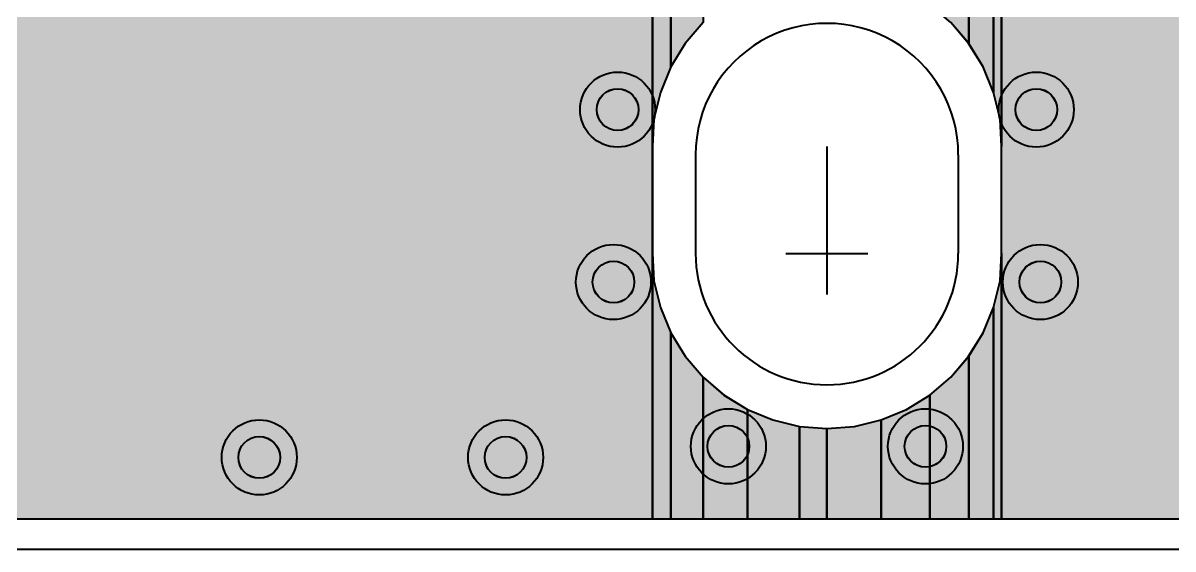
# Model space of a CAD drawing. Header units: millimetres. Extents: x 3.5 to 57, y 2.4 to 42.4.
# Drawn here: x 17.48 to 31.48, y 2.43 to 8.83 of the extents above; entities that cross this region are included whole.
import ezdxf

# ---------------------------------------------------------------- set-up
doc = ezdxf.new("R2010")
doc.units = ezdxf.units.MM
for name, color, linetype in [('bottom_copper', 7, 'Continuous'), ('drill_plated', 7, 'Continuous'), ('outline', 7, 'Continuous'), ('top_copper', 7, 'Continuous'), ('top_silk', 7, 'Continuous')]:
    doc.layers.add(name, color=color, linetype=linetype)

# ---------------------------------------------------------------- blocks, each defined once
blk = doc.blocks.new('Block5876')
at = {"layer": 'bottom_copper', "lineweight": 40}
for points in [[(4.7359, 0), (1.4677, 0), (1.4677, 38.9999), (4.7359, 38.9999), (4.7359, 0)], [(1.4677, 4.5353), (1.448, 4.8691), (1.3698, 5.1946), (1.3698, 34.076), (1.448, 34.4015), (1.4677, 34.7353), (1.4677, 4.5353)], [(1.3698, 5.1946), (1.2417, 5.5039), (1.0668, 5.7894), (1.0668, 33.4812), (1.2417, 33.7667), (1.3698, 34.076), (1.3698, 5.1946)], [(1.0668, 5.7894), (0.8494, 6.044), (0.5948, 6.2614), (0.5948, 33.0092), (0.8494, 33.2266), (1.0668, 33.4812), (1.0668, 5.7894)], [(1.4677, 0), (1.3698, 0), (1.3698, 2.576), (1.448, 2.9015), (1.4677, 3.2353), (1.4677, 0)], [(1.3698, 0), (1.0668, 0), (1.0668, 1.9812), (1.2417, 2.2667), (1.3698, 2.576), (1.3698, 0)], [(1.0668, 0), (0.5948, 0), (0.5948, 1.5092), (0.8494, 1.7266), (1.0668, 1.9812), (1.0668, 0)], [(0.5948, 0), (0, 0), (0, 1.2062), (0.3093, 1.3343), (0.5948, 1.5092), (0.5948, 0)], [(0, 0), (-0.6593, 0), (-0.6593, 1.1017), (-0.3255, 1.128), (0, 1.2062), (0, 0)]]:
    blk.add_hatch(color=7, dxfattribs=at).paths.add_polyline_path(points, flags=0)
at = {"layer": 'bottom_copper', "color": 7, "lineweight": 40}
for points in [[(4.7359, 0), (1.4677, 0), (1.4677, 38.9999), (4.7359, 38.9999), (4.7359, 0)], [(1.4677, 4.5353), (1.448, 4.8691), (1.3698, 5.1946), (1.3698, 34.076), (1.448, 34.4015), (1.4677, 34.7353), (1.4677, 4.5353)], [(1.3698, 5.1946), (1.2417, 5.5039), (1.0668, 5.7894), (1.0668, 33.4812), (1.2417, 33.7667), (1.3698, 34.076), (1.3698, 5.1946)], [(1.0668, 5.7894), (0.8494, 6.044), (0.5948, 6.2614), (0.5948, 33.0092), (0.8494, 33.2266), (1.0668, 33.4812), (1.0668, 5.7894)], [(1.4677, 0), (1.3698, 0), (1.3698, 2.576), (1.448, 2.9015), (1.4677, 3.2353), (1.4677, 0)], [(1.3698, 0), (1.0668, 0), (1.0668, 1.9812), (1.2417, 2.2667), (1.3698, 2.576), (1.3698, 0)], [(1.0668, 0), (0.5948, 0), (0.5948, 1.5092), (0.8494, 1.7266), (1.0668, 1.9812), (1.0668, 0)], [(0.5948, 0), (0, 0), (0, 1.2062), (0.3093, 1.3343), (0.5948, 1.5092), (0.5948, 0)], [(0, 0), (-0.6593, 0), (-0.6593, 1.1017), (-0.3255, 1.128), (0, 1.2062), (0, 0)]]:
    blk.add_lwpolyline(points, close=True, dxfattribs=at)
blk = doc.blocks.new('Block6807')
at = {"layer": 'bottom_copper', "lineweight": 40}
for points in [[(9.5036, 0), (0.9636, 0), (0.9636, 38.9999), (9.5036, 38.9999), (9.5036, 0)], [(9.7296, 5.5039), (9.6015, 5.1946), (9.5233, 4.8691), (9.5036, 4.5353), (9.5036, 34.7353), (9.5233, 34.4015), (9.6015, 34.076), (9.7296, 33.7667), (9.7296, 5.5039)], [(10.1219, 6.044), (9.9045, 5.7894), (9.7296, 5.5039), (9.7296, 33.7667), (9.9045, 33.4812), (10.1219, 33.2266), (10.1219, 6.044)], [(9.7296, 0), (9.5036, 0), (9.5036, 3.2353), (9.5233, 2.9015), (9.6015, 2.576), (9.7296, 2.2667), (9.7296, 0)], [(10.1219, 0), (9.7296, 0), (9.7296, 2.2667), (9.9045, 1.9812), (10.1219, 1.7266), (10.1219, 0)], [(10.662, 0), (10.1219, 0), (10.1219, 1.7266), (10.3765, 1.5092), (10.662, 1.3343), (10.662, 0)], [(11.2968, 0), (10.662, 0), (10.662, 1.3343), (10.9713, 1.2062), (11.2968, 1.128), (11.2968, 0)], [(11.6306, 0), (11.2968, 0), (11.2968, 1.128), (11.6306, 1.1017), (11.6306, 0)]]:
    blk.add_hatch(color=7, dxfattribs=at).paths.add_polyline_path(points, flags=0)
at = {"layer": 'bottom_copper', "color": 7, "lineweight": 40}
for points in [[(9.5036, 0), (0.9636, 0), (0.9636, 38.9999), (9.5036, 38.9999), (9.5036, 0)], [(9.7296, 5.5039), (9.6015, 5.1946), (9.5233, 4.8691), (9.5036, 4.5353), (9.5036, 34.7353), (9.5233, 34.4015), (9.6015, 34.076), (9.7296, 33.7667), (9.7296, 5.5039)], [(10.1219, 6.044), (9.9045, 5.7894), (9.7296, 5.5039), (9.7296, 33.7667), (9.9045, 33.4812), (10.1219, 33.2266), (10.1219, 6.044)], [(9.7296, 0), (9.5036, 0), (9.5036, 3.2353), (9.5233, 2.9015), (9.6015, 2.576), (9.7296, 2.2667), (9.7296, 0)], [(10.1219, 0), (9.7296, 0), (9.7296, 2.2667), (9.9045, 1.9812), (10.1219, 1.7266), (10.1219, 0)], [(10.662, 0), (10.1219, 0), (10.1219, 1.7266), (10.3765, 1.5092), (10.662, 1.3343), (10.662, 0)], [(11.2968, 0), (10.662, 0), (10.662, 1.3343), (10.9713, 1.2062), (11.2968, 1.128), (11.2968, 0)], [(11.6306, 0), (11.2968, 0), (11.2968, 1.128), (11.6306, 1.1017), (11.6306, 0)]]:
    blk.add_lwpolyline(points, close=True, dxfattribs=at)
blk = doc.blocks.new('Block27334')
at = {"layer": 'top_copper', "lineweight": 40}
for points in [[(4.7367, 0), (1.4677, 0), (1.4677, 38.9999), (4.7367, 38.9999), (4.7367, 0)], [(1.4677, 4.5353), (1.448, 4.8691), (1.3698, 5.1946), (1.3698, 34.076), (1.448, 34.4015), (1.4677, 34.7353), (1.4677, 4.5353)], [(1.3698, 5.1946), (1.2417, 5.5039), (1.0668, 5.7894), (1.0668, 33.4812), (1.2417, 33.7667), (1.3698, 34.076), (1.3698, 5.1946)], [(1.0668, 5.7894), (0.8494, 6.044), (0.5948, 6.2614), (0.5948, 33.0092), (0.8494, 33.2266), (1.0668, 33.4812), (1.0668, 5.7894)], [(1.4677, 0), (1.3698, 0), (1.3698, 2.576), (1.448, 2.9015), (1.4677, 3.2353), (1.4677, 0)], [(1.3698, 0), (1.0668, 0), (1.0668, 1.9812), (1.2417, 2.2667), (1.3698, 2.576), (1.3698, 0)], [(1.0668, 0), (0.5948, 0), (0.5948, 1.5092), (0.8494, 1.7266), (1.0668, 1.9812), (1.0668, 0)], [(0.5948, 0), (0, 0), (0, 1.2062), (0.3093, 1.3343), (0.5948, 1.5092), (0.5948, 0)], [(0, 0), (-0.6593, 0), (-0.6593, 1.1017), (-0.3255, 1.128), (0, 1.2062), (0, 0)]]:
    blk.add_hatch(color=7, dxfattribs=at).paths.add_polyline_path(points, flags=0)
at = {"layer": 'top_copper', "color": 7, "lineweight": 40}
for points in [[(4.7367, 0), (1.4677, 0), (1.4677, 38.9999), (4.7367, 38.9999), (4.7367, 0)], [(1.4677, 4.5353), (1.448, 4.8691), (1.3698, 5.1946), (1.3698, 34.076), (1.448, 34.4015), (1.4677, 34.7353), (1.4677, 4.5353)], [(1.3698, 5.1946), (1.2417, 5.5039), (1.0668, 5.7894), (1.0668, 33.4812), (1.2417, 33.7667), (1.3698, 34.076), (1.3698, 5.1946)], [(1.0668, 5.7894), (0.8494, 6.044), (0.5948, 6.2614), (0.5948, 33.0092), (0.8494, 33.2266), (1.0668, 33.4812), (1.0668, 5.7894)], [(1.4677, 0), (1.3698, 0), (1.3698, 2.576), (1.448, 2.9015), (1.4677, 3.2353), (1.4677, 0)], [(1.3698, 0), (1.0668, 0), (1.0668, 1.9812), (1.2417, 2.2667), (1.3698, 2.576), (1.3698, 0)], [(1.0668, 0), (0.5948, 0), (0.5948, 1.5092), (0.8494, 1.7266), (1.0668, 1.9812), (1.0668, 0)], [(0.5948, 0), (0, 0), (0, 1.2062), (0.3093, 1.3343), (0.5948, 1.5092), (0.5948, 0)], [(0, 0), (-0.6593, 0), (-0.6593, 1.1017), (-0.3255, 1.128), (0, 1.2062), (0, 0)]]:
    blk.add_lwpolyline(points, close=True, dxfattribs=at)
blk = doc.blocks.new('Block28385')
at = {"layer": 'top_copper', "lineweight": 40}
for points in [[(9.5036, 0), (0.9636, 0), (0.9636, 38.9999), (9.5036, 38.9999), (9.5036, 0)], [(9.7296, 5.5039), (9.6015, 5.1946), (9.5233, 4.8691), (9.5036, 4.5353), (9.5036, 34.7353), (9.5233, 34.4015), (9.6015, 34.076), (9.7296, 33.7667), (9.7296, 5.5039)], [(10.1219, 6.044), (9.9045, 5.7894), (9.7296, 5.5039), (9.7296, 33.7667), (9.9045, 33.4812), (10.1219, 33.2266), (10.1219, 6.044)], [(9.7296, 0), (9.5036, 0), (9.5036, 3.2353), (9.5233, 2.9015), (9.6015, 2.576), (9.7296, 2.2667), (9.7296, 0)], [(10.1219, 0), (9.7296, 0), (9.7296, 2.2667), (9.9045, 1.9812), (10.1219, 1.7266), (10.1219, 0)], [(10.662, 0), (10.1219, 0), (10.1219, 1.7266), (10.3765, 1.5092), (10.662, 1.3343), (10.662, 0)], [(11.2968, 0), (10.662, 0), (10.662, 1.3343), (10.9713, 1.2062), (11.2968, 1.128), (11.2968, 0)], [(11.6306, 0), (11.2968, 0), (11.2968, 1.128), (11.6306, 1.1017), (11.6306, 0)]]:
    blk.add_hatch(color=7, dxfattribs=at).paths.add_polyline_path(points, flags=0)
at = {"layer": 'top_copper', "color": 7, "lineweight": 40}
for points in [[(9.5036, 0), (0.9636, 0), (0.9636, 38.9999), (9.5036, 38.9999), (9.5036, 0)], [(9.7296, 5.5039), (9.6015, 5.1946), (9.5233, 4.8691), (9.5036, 4.5353), (9.5036, 34.7353), (9.5233, 34.4015), (9.6015, 34.076), (9.7296, 33.7667), (9.7296, 5.5039)], [(10.1219, 6.044), (9.9045, 5.7894), (9.7296, 5.5039), (9.7296, 33.7667), (9.9045, 33.4812), (10.1219, 33.2266), (10.1219, 6.044)], [(9.7296, 0), (9.5036, 0), (9.5036, 3.2353), (9.5233, 2.9015), (9.6015, 2.576), (9.7296, 2.2667), (9.7296, 0)], [(10.1219, 0), (9.7296, 0), (9.7296, 2.2667), (9.9045, 1.9812), (10.1219, 1.7266), (10.1219, 0)], [(10.662, 0), (10.1219, 0), (10.1219, 1.7266), (10.3765, 1.5092), (10.662, 1.3343), (10.662, 0)], [(11.2968, 0), (10.662, 0), (10.662, 1.3343), (10.9713, 1.2062), (11.2968, 1.128), (11.2968, 0)], [(11.6306, 0), (11.2968, 0), (11.2968, 1.128), (11.6306, 1.1017), (11.6306, 0)]]:
    blk.add_lwpolyline(points, close=True, dxfattribs=at)

msp = doc.modelspace()

# ---------------------------------------------------------------- hatches: boundary and pattern name
at = {"layer": 'bottom_copper', "lineweight": 40}
for points in [[(24.969, 7.728), (24.955, 7.68), (24.931, 7.636), (24.9, 7.597), (24.861, 7.566), (24.818, 7.542), (24.77, 7.528), (24.72, 7.523), (24.671, 7.528), (24.623, 7.542), (24.579, 7.566), (24.541, 7.597), (24.509, 7.636), (24.486, 7.68), (24.471, 7.728), (24.466, 7.777), (24.471, 7.827), (24.486, 7.874), (24.509, 7.918), (24.541, 7.957), (24.579, 7.988), (24.623, 8.012), (24.671, 8.026), (24.72, 8.031), (24.77, 8.026), (24.818, 8.012), (24.861, 7.988), (24.9, 7.957), (24.931, 7.918), (24.955, 7.874), (24.969, 7.827), (24.974, 7.777), (24.969, 7.728)], [(30.069, 7.728), (30.055, 7.68), (30.031, 7.636), (30, 7.597), (29.961, 7.566), (29.918, 7.542), (29.87, 7.528), (29.82, 7.523), (29.771, 7.528), (29.723, 7.542), (29.679, 7.566), (29.641, 7.597), (29.609, 7.636), (29.586, 7.68), (29.571, 7.728), (29.566, 7.777), (29.571, 7.827), (29.586, 7.874), (29.609, 7.918), (29.641, 7.957), (29.679, 7.988), (29.723, 8.012), (29.771, 8.026), (29.82, 8.031), (29.87, 8.026), (29.918, 8.012), (29.961, 7.988), (30, 7.957), (30.031, 7.918), (30.055, 7.874), (30.069, 7.827), (30.074, 7.777), (30.069, 7.728)], [(24.919, 5.628), (24.905, 5.58), (24.881, 5.536), (24.85, 5.497), (24.811, 5.466), (24.768, 5.442), (24.72, 5.428), (24.67, 5.423), (24.621, 5.428), (24.573, 5.442), (24.529, 5.466), (24.491, 5.497), (24.459, 5.536), (24.436, 5.58), (24.421, 5.628), (24.416, 5.677), (24.421, 5.727), (24.436, 5.774), (24.459, 5.818), (24.491, 5.857), (24.529, 5.888), (24.573, 5.912), (24.621, 5.926), (24.67, 5.931), (24.72, 5.926), (24.768, 5.912), (24.811, 5.888), (24.85, 5.857), (24.881, 5.818), (24.905, 5.774), (24.919, 5.727), (24.924, 5.677), (24.919, 5.628)], [(30.12, 5.628), (30.105, 5.58), (30.082, 5.536), (30.05, 5.497), (30.012, 5.466), (29.968, 5.442), (29.92, 5.428), (29.87, 5.423), (29.821, 5.428), (29.773, 5.442), (29.729, 5.466), (29.691, 5.497), (29.659, 5.536), (29.636, 5.58), (29.621, 5.628), (29.616, 5.677), (29.621, 5.727), (29.636, 5.774), (29.659, 5.818), (29.691, 5.857), (29.729, 5.888), (29.773, 5.912), (29.821, 5.926), (29.87, 5.931), (29.92, 5.926), (29.968, 5.912), (30.012, 5.888), (30.05, 5.857), (30.082, 5.818), (30.105, 5.774), (30.12, 5.727), (30.124, 5.677), (30.12, 5.628)], [(26.319, 3.628), (26.305, 3.58), (26.281, 3.536), (26.25, 3.497), (26.211, 3.466), (26.168, 3.442), (26.12, 3.428), (26.07, 3.423), (26.021, 3.428), (25.973, 3.442), (25.929, 3.466), (25.891, 3.497), (25.859, 3.536), (25.836, 3.58), (25.821, 3.628), (25.816, 3.677), (25.821, 3.727), (25.836, 3.774), (25.859, 3.818), (25.891, 3.857), (25.929, 3.888), (25.973, 3.912), (26.021, 3.926), (26.07, 3.931), (26.12, 3.926), (26.168, 3.912), (26.211, 3.888), (26.25, 3.857), (26.281, 3.818), (26.305, 3.774), (26.319, 3.727), (26.324, 3.677), (26.319, 3.628)], [(28.719, 3.628), (28.705, 3.58), (28.681, 3.536), (28.65, 3.497), (28.611, 3.466), (28.568, 3.442), (28.52, 3.428), (28.47, 3.423), (28.421, 3.428), (28.373, 3.442), (28.329, 3.466), (28.291, 3.497), (28.259, 3.536), (28.236, 3.58), (28.221, 3.628), (28.216, 3.677), (28.221, 3.727), (28.236, 3.774), (28.259, 3.818), (28.291, 3.857), (28.329, 3.888), (28.373, 3.912), (28.421, 3.926), (28.47, 3.931), (28.52, 3.926), (28.568, 3.912), (28.611, 3.888), (28.65, 3.857), (28.681, 3.818), (28.705, 3.774), (28.719, 3.727), (28.724, 3.677), (28.719, 3.628)], [(20.605, 3.492), (20.59, 3.444), (20.567, 3.401), (20.535, 3.362), (20.497, 3.331), (20.453, 3.307), (20.405, 3.293), (20.356, 3.288), (20.306, 3.293), (20.258, 3.307), (20.214, 3.331), (20.176, 3.362), (20.144, 3.401), (20.121, 3.444), (20.106, 3.492), (20.102, 3.542), (20.106, 3.591), (20.121, 3.639), (20.144, 3.683), (20.176, 3.721), (20.214, 3.753), (20.258, 3.776), (20.306, 3.791), (20.356, 3.796), (20.405, 3.791), (20.453, 3.776), (20.497, 3.753), (20.535, 3.721), (20.567, 3.683), (20.59, 3.639), (20.605, 3.591), (20.61, 3.542), (20.605, 3.492)], [(23.605, 3.492), (23.59, 3.444), (23.567, 3.401), (23.535, 3.362), (23.497, 3.331), (23.453, 3.307), (23.405, 3.293), (23.356, 3.288), (23.306, 3.293), (23.258, 3.307), (23.214, 3.331), (23.176, 3.362), (23.144, 3.401), (23.121, 3.444), (23.106, 3.492), (23.102, 3.542), (23.106, 3.591), (23.121, 3.639), (23.144, 3.683), (23.176, 3.721), (23.214, 3.753), (23.258, 3.776), (23.306, 3.791), (23.356, 3.796), (23.405, 3.791), (23.453, 3.776), (23.497, 3.753), (23.535, 3.721), (23.567, 3.683), (23.59, 3.639), (23.605, 3.591), (23.61, 3.542), (23.605, 3.492)]]:
    msp.add_hatch(color=7, dxfattribs=at).paths.add_polyline_path(points, flags=0)
at = {"layer": 'drill_plated', "lineweight": 40}
for points in [[(24.969, 7.728), (24.955, 7.68), (24.931, 7.636), (24.9, 7.597), (24.861, 7.566), (24.818, 7.542), (24.77, 7.528), (24.72, 7.523), (24.671, 7.528), (24.623, 7.542), (24.579, 7.566), (24.541, 7.597), (24.509, 7.636), (24.486, 7.68), (24.471, 7.728), (24.466, 7.777), (24.471, 7.827), (24.486, 7.874), (24.509, 7.918), (24.541, 7.957), (24.579, 7.988), (24.623, 8.012), (24.671, 8.026), (24.72, 8.031), (24.77, 8.026), (24.818, 8.012), (24.861, 7.988), (24.9, 7.957), (24.931, 7.918), (24.955, 7.874), (24.969, 7.827), (24.974, 7.777), (24.969, 7.728)], [(30.069, 7.728), (30.055, 7.68), (30.031, 7.636), (30, 7.597), (29.961, 7.566), (29.918, 7.542), (29.87, 7.528), (29.82, 7.523), (29.771, 7.528), (29.723, 7.542), (29.679, 7.566), (29.641, 7.597), (29.609, 7.636), (29.586, 7.68), (29.571, 7.728), (29.566, 7.777), (29.571, 7.827), (29.586, 7.874), (29.609, 7.918), (29.641, 7.957), (29.679, 7.988), (29.723, 8.012), (29.771, 8.026), (29.82, 8.031), (29.87, 8.026), (29.918, 8.012), (29.961, 7.988), (30, 7.957), (30.031, 7.918), (30.055, 7.874), (30.069, 7.827), (30.074, 7.777), (30.069, 7.728)], [(24.919, 5.628), (24.905, 5.58), (24.881, 5.536), (24.85, 5.497), (24.811, 5.466), (24.768, 5.442), (24.72, 5.428), (24.67, 5.423), (24.621, 5.428), (24.573, 5.442), (24.529, 5.466), (24.491, 5.497), (24.459, 5.536), (24.436, 5.58), (24.421, 5.628), (24.416, 5.677), (24.421, 5.727), (24.436, 5.774), (24.459, 5.818), (24.491, 5.857), (24.529, 5.888), (24.573, 5.912), (24.621, 5.926), (24.67, 5.931), (24.72, 5.926), (24.768, 5.912), (24.811, 5.888), (24.85, 5.857), (24.881, 5.818), (24.905, 5.774), (24.919, 5.727), (24.924, 5.677), (24.919, 5.628)], [(30.12, 5.628), (30.105, 5.58), (30.082, 5.536), (30.05, 5.497), (30.012, 5.466), (29.968, 5.442), (29.92, 5.428), (29.87, 5.423), (29.821, 5.428), (29.773, 5.442), (29.729, 5.466), (29.691, 5.497), (29.659, 5.536), (29.636, 5.58), (29.621, 5.628), (29.616, 5.677), (29.621, 5.727), (29.636, 5.774), (29.659, 5.818), (29.691, 5.857), (29.729, 5.888), (29.773, 5.912), (29.821, 5.926), (29.87, 5.931), (29.92, 5.926), (29.968, 5.912), (30.012, 5.888), (30.05, 5.857), (30.082, 5.818), (30.105, 5.774), (30.12, 5.727), (30.124, 5.677), (30.12, 5.628)], [(26.319, 3.628), (26.305, 3.58), (26.281, 3.536), (26.25, 3.497), (26.211, 3.466), (26.168, 3.442), (26.12, 3.428), (26.07, 3.423), (26.021, 3.428), (25.973, 3.442), (25.929, 3.466), (25.891, 3.497), (25.859, 3.536), (25.836, 3.58), (25.821, 3.628), (25.816, 3.677), (25.821, 3.727), (25.836, 3.774), (25.859, 3.818), (25.891, 3.857), (25.929, 3.888), (25.973, 3.912), (26.021, 3.926), (26.07, 3.931), (26.12, 3.926), (26.168, 3.912), (26.211, 3.888), (26.25, 3.857), (26.281, 3.818), (26.305, 3.774), (26.319, 3.727), (26.324, 3.677), (26.319, 3.628)], [(28.719, 3.628), (28.705, 3.58), (28.681, 3.536), (28.65, 3.497), (28.611, 3.466), (28.568, 3.442), (28.52, 3.428), (28.47, 3.423), (28.421, 3.428), (28.373, 3.442), (28.329, 3.466), (28.291, 3.497), (28.259, 3.536), (28.236, 3.58), (28.221, 3.628), (28.216, 3.677), (28.221, 3.727), (28.236, 3.774), (28.259, 3.818), (28.291, 3.857), (28.329, 3.888), (28.373, 3.912), (28.421, 3.926), (28.47, 3.931), (28.52, 3.926), (28.568, 3.912), (28.611, 3.888), (28.65, 3.857), (28.681, 3.818), (28.705, 3.774), (28.719, 3.727), (28.724, 3.677), (28.719, 3.628)], [(20.605, 3.492), (20.59, 3.444), (20.567, 3.401), (20.535, 3.362), (20.497, 3.331), (20.453, 3.307), (20.405, 3.293), (20.356, 3.288), (20.306, 3.293), (20.258, 3.307), (20.214, 3.331), (20.176, 3.362), (20.144, 3.401), (20.121, 3.444), (20.106, 3.492), (20.102, 3.542), (20.106, 3.591), (20.121, 3.639), (20.144, 3.683), (20.176, 3.721), (20.214, 3.753), (20.258, 3.776), (20.306, 3.791), (20.356, 3.796), (20.405, 3.791), (20.453, 3.776), (20.497, 3.753), (20.535, 3.721), (20.567, 3.683), (20.59, 3.639), (20.605, 3.591), (20.61, 3.542), (20.605, 3.492)], [(23.605, 3.492), (23.59, 3.444), (23.567, 3.401), (23.535, 3.362), (23.497, 3.331), (23.453, 3.307), (23.405, 3.293), (23.356, 3.288), (23.306, 3.293), (23.258, 3.307), (23.214, 3.331), (23.176, 3.362), (23.144, 3.401), (23.121, 3.444), (23.106, 3.492), (23.102, 3.542), (23.106, 3.591), (23.121, 3.639), (23.144, 3.683), (23.176, 3.721), (23.214, 3.753), (23.258, 3.776), (23.306, 3.791), (23.356, 3.796), (23.405, 3.791), (23.453, 3.776), (23.497, 3.753), (23.535, 3.721), (23.567, 3.683), (23.59, 3.639), (23.605, 3.591), (23.61, 3.542), (23.605, 3.492)]]:
    msp.add_hatch(color=7, dxfattribs=at).paths.add_polyline_path(points, flags=0)
at = {"layer": 'top_copper', "lineweight": 40}
for points in [[(24.969, 7.728), (24.955, 7.68), (24.931, 7.636), (24.9, 7.597), (24.861, 7.566), (24.818, 7.542), (24.77, 7.528), (24.72, 7.523), (24.671, 7.528), (24.623, 7.542), (24.579, 7.566), (24.541, 7.597), (24.509, 7.636), (24.486, 7.68), (24.471, 7.728), (24.466, 7.777), (24.471, 7.827), (24.486, 7.874), (24.509, 7.918), (24.541, 7.957), (24.579, 7.988), (24.623, 8.012), (24.671, 8.026), (24.72, 8.031), (24.77, 8.026), (24.818, 8.012), (24.861, 7.988), (24.9, 7.957), (24.931, 7.918), (24.955, 7.874), (24.969, 7.827), (24.974, 7.777), (24.969, 7.728)], [(30.069, 7.728), (30.055, 7.68), (30.031, 7.636), (30, 7.597), (29.961, 7.566), (29.918, 7.542), (29.87, 7.528), (29.82, 7.523), (29.771, 7.528), (29.723, 7.542), (29.679, 7.566), (29.641, 7.597), (29.609, 7.636), (29.586, 7.68), (29.571, 7.728), (29.566, 7.777), (29.571, 7.827), (29.586, 7.874), (29.609, 7.918), (29.641, 7.957), (29.679, 7.988), (29.723, 8.012), (29.771, 8.026), (29.82, 8.031), (29.87, 8.026), (29.918, 8.012), (29.961, 7.988), (30, 7.957), (30.031, 7.918), (30.055, 7.874), (30.069, 7.827), (30.074, 7.777), (30.069, 7.728)], [(24.919, 5.628), (24.905, 5.58), (24.881, 5.536), (24.85, 5.497), (24.811, 5.466), (24.768, 5.442), (24.72, 5.428), (24.67, 5.423), (24.621, 5.428), (24.573, 5.442), (24.529, 5.466), (24.491, 5.497), (24.459, 5.536), (24.436, 5.58), (24.421, 5.628), (24.416, 5.677), (24.421, 5.727), (24.436, 5.774), (24.459, 5.818), (24.491, 5.857), (24.529, 5.888), (24.573, 5.912), (24.621, 5.926), (24.67, 5.931), (24.72, 5.926), (24.768, 5.912), (24.811, 5.888), (24.85, 5.857), (24.881, 5.818), (24.905, 5.774), (24.919, 5.727), (24.924, 5.677), (24.919, 5.628)], [(30.12, 5.628), (30.105, 5.58), (30.082, 5.536), (30.05, 5.497), (30.012, 5.466), (29.968, 5.442), (29.92, 5.428), (29.87, 5.423), (29.821, 5.428), (29.773, 5.442), (29.729, 5.466), (29.691, 5.497), (29.659, 5.536), (29.636, 5.58), (29.621, 5.628), (29.616, 5.677), (29.621, 5.727), (29.636, 5.774), (29.659, 5.818), (29.691, 5.857), (29.729, 5.888), (29.773, 5.912), (29.821, 5.926), (29.87, 5.931), (29.92, 5.926), (29.968, 5.912), (30.012, 5.888), (30.05, 5.857), (30.082, 5.818), (30.105, 5.774), (30.12, 5.727), (30.124, 5.677), (30.12, 5.628)], [(26.319, 3.628), (26.305, 3.58), (26.281, 3.536), (26.25, 3.497), (26.211, 3.466), (26.168, 3.442), (26.12, 3.428), (26.07, 3.423), (26.021, 3.428), (25.973, 3.442), (25.929, 3.466), (25.891, 3.497), (25.859, 3.536), (25.836, 3.58), (25.821, 3.628), (25.816, 3.677), (25.821, 3.727), (25.836, 3.774), (25.859, 3.818), (25.891, 3.857), (25.929, 3.888), (25.973, 3.912), (26.021, 3.926), (26.07, 3.931), (26.12, 3.926), (26.168, 3.912), (26.211, 3.888), (26.25, 3.857), (26.281, 3.818), (26.305, 3.774), (26.319, 3.727), (26.324, 3.677), (26.319, 3.628)], [(28.719, 3.628), (28.705, 3.58), (28.681, 3.536), (28.65, 3.497), (28.611, 3.466), (28.568, 3.442), (28.52, 3.428), (28.47, 3.423), (28.421, 3.428), (28.373, 3.442), (28.329, 3.466), (28.291, 3.497), (28.259, 3.536), (28.236, 3.58), (28.221, 3.628), (28.216, 3.677), (28.221, 3.727), (28.236, 3.774), (28.259, 3.818), (28.291, 3.857), (28.329, 3.888), (28.373, 3.912), (28.421, 3.926), (28.47, 3.931), (28.52, 3.926), (28.568, 3.912), (28.611, 3.888), (28.65, 3.857), (28.681, 3.818), (28.705, 3.774), (28.719, 3.727), (28.724, 3.677), (28.719, 3.628)], [(20.605, 3.492), (20.59, 3.444), (20.567, 3.401), (20.535, 3.362), (20.497, 3.331), (20.453, 3.307), (20.405, 3.293), (20.356, 3.288), (20.306, 3.293), (20.258, 3.307), (20.214, 3.331), (20.176, 3.362), (20.144, 3.401), (20.121, 3.444), (20.106, 3.492), (20.102, 3.542), (20.106, 3.591), (20.121, 3.639), (20.144, 3.683), (20.176, 3.721), (20.214, 3.753), (20.258, 3.776), (20.306, 3.791), (20.356, 3.796), (20.405, 3.791), (20.453, 3.776), (20.497, 3.753), (20.535, 3.721), (20.567, 3.683), (20.59, 3.639), (20.605, 3.591), (20.61, 3.542), (20.605, 3.492)], [(23.605, 3.492), (23.59, 3.444), (23.567, 3.401), (23.535, 3.362), (23.497, 3.331), (23.453, 3.307), (23.405, 3.293), (23.356, 3.288), (23.306, 3.293), (23.258, 3.307), (23.214, 3.331), (23.176, 3.362), (23.144, 3.401), (23.121, 3.444), (23.106, 3.492), (23.102, 3.542), (23.106, 3.591), (23.121, 3.639), (23.144, 3.683), (23.176, 3.721), (23.214, 3.753), (23.258, 3.776), (23.306, 3.791), (23.356, 3.796), (23.405, 3.791), (23.453, 3.776), (23.497, 3.753), (23.535, 3.721), (23.567, 3.683), (23.59, 3.639), (23.605, 3.591), (23.61, 3.542), (23.605, 3.492)]]:
    msp.add_hatch(color=7, dxfattribs=at).paths.add_polyline_path(points, flags=0)

# ---------------------------------------------------------------- linework, layer by layer
at = {"layer": 'bottom_copper', "color": 7, "lineweight": 40}
for p, q in [((25.762, 8.836), (25.544, 8.581)), ((28.996, 8.581), (28.779, 8.836)), ((25.544, 8.581), (25.369, 8.296)), ((29.171, 8.296), (28.996, 8.581)), ((25.369, 8.296), (25.241, 7.986)), ((29.299, 7.986), (29.171, 8.296)), ((25.241, 7.986), (25.163, 7.661)), ((29.378, 7.661), (29.299, 7.986)), ((25.163, 7.661), (25.143, 7.327)), ((29.397, 7.327), (29.378, 7.661)), ((25.143, 7.327), (25.143, 6.027)), ((27.27, 7.327), (27.27, 6.027)), ((29.397, 6.027), (29.397, 7.327)), ((25.143, 6.027), (25.163, 5.693)), ((29.378, 5.693), (29.397, 6.027)), ((25.163, 5.693), (25.241, 5.368)), ((29.299, 5.368), (29.378, 5.693)), ((25.241, 5.368), (25.369, 5.059)), ((29.171, 5.059), (29.299, 5.368)), ((25.369, 5.059), (25.544, 4.773)), ((28.996, 4.773), (29.171, 5.059)), ((25.544, 4.773), (25.762, 4.518)), ((28.779, 4.518), (28.996, 4.773)), ((25.762, 4.518), (26.016, 4.301)), ((28.524, 4.301), (28.779, 4.518)), ((26.016, 4.301), (26.302, 4.126)), ((28.239, 4.126), (28.524, 4.301)), ((26.302, 4.126), (26.611, 3.998)), ((27.93, 3.998), (28.239, 4.126)), ((26.611, 3.998), (26.936, 3.92)), ((27.604, 3.92), (27.93, 3.998)), ((26.936, 3.92), (27.27, 3.893)), ((27.27, 3.893), (27.604, 3.92)), ((27.27, 2.792), (27.27, 3.893)), ((27.27, 3.893), (27.27, 2.792)), ((27.27, 2.792), (15.459, 2.792)), ((33.97, 2.792), (27.27, 2.792))]:
    msp.add_line(p, q, dxfattribs=at)
for points in [[(24.969, 7.728), (24.955, 7.68), (24.931, 7.636), (24.9, 7.597), (24.861, 7.566), (24.818, 7.542), (24.77, 7.528), (24.72, 7.523), (24.671, 7.528), (24.623, 7.542), (24.579, 7.566), (24.541, 7.597), (24.509, 7.636), (24.486, 7.68), (24.471, 7.728), (24.466, 7.777), (24.471, 7.827), (24.486, 7.874), (24.509, 7.918), (24.541, 7.957), (24.579, 7.988), (24.623, 8.012), (24.671, 8.026), (24.72, 8.031), (24.77, 8.026), (24.818, 8.012), (24.861, 7.988), (24.9, 7.957), (24.931, 7.918), (24.955, 7.874), (24.969, 7.827), (24.974, 7.777), (24.969, 7.728)], [(30.069, 7.728), (30.055, 7.68), (30.031, 7.636), (30, 7.597), (29.961, 7.566), (29.918, 7.542), (29.87, 7.528), (29.82, 7.523), (29.771, 7.528), (29.723, 7.542), (29.679, 7.566), (29.641, 7.597), (29.609, 7.636), (29.586, 7.68), (29.571, 7.728), (29.566, 7.777), (29.571, 7.827), (29.586, 7.874), (29.609, 7.918), (29.641, 7.957), (29.679, 7.988), (29.723, 8.012), (29.771, 8.026), (29.82, 8.031), (29.87, 8.026), (29.918, 8.012), (29.961, 7.988), (30, 7.957), (30.031, 7.918), (30.055, 7.874), (30.069, 7.827), (30.074, 7.777), (30.069, 7.728)], [(24.919, 5.628), (24.905, 5.58), (24.881, 5.536), (24.85, 5.497), (24.811, 5.466), (24.768, 5.442), (24.72, 5.428), (24.67, 5.423), (24.621, 5.428), (24.573, 5.442), (24.529, 5.466), (24.491, 5.497), (24.459, 5.536), (24.436, 5.58), (24.421, 5.628), (24.416, 5.677), (24.421, 5.727), (24.436, 5.774), (24.459, 5.818), (24.491, 5.857), (24.529, 5.888), (24.573, 5.912), (24.621, 5.926), (24.67, 5.931), (24.72, 5.926), (24.768, 5.912), (24.811, 5.888), (24.85, 5.857), (24.881, 5.818), (24.905, 5.774), (24.919, 5.727), (24.924, 5.677), (24.919, 5.628)], [(30.12, 5.628), (30.105, 5.58), (30.082, 5.536), (30.05, 5.497), (30.012, 5.466), (29.968, 5.442), (29.92, 5.428), (29.87, 5.423), (29.821, 5.428), (29.773, 5.442), (29.729, 5.466), (29.691, 5.497), (29.659, 5.536), (29.636, 5.58), (29.621, 5.628), (29.616, 5.677), (29.621, 5.727), (29.636, 5.774), (29.659, 5.818), (29.691, 5.857), (29.729, 5.888), (29.773, 5.912), (29.821, 5.926), (29.87, 5.931), (29.92, 5.926), (29.968, 5.912), (30.012, 5.888), (30.05, 5.857), (30.082, 5.818), (30.105, 5.774), (30.12, 5.727), (30.124, 5.677), (30.12, 5.628)], [(26.319, 3.628), (26.305, 3.58), (26.281, 3.536), (26.25, 3.497), (26.211, 3.466), (26.168, 3.442), (26.12, 3.428), (26.07, 3.423), (26.021, 3.428), (25.973, 3.442), (25.929, 3.466), (25.891, 3.497), (25.859, 3.536), (25.836, 3.58), (25.821, 3.628), (25.816, 3.677), (25.821, 3.727), (25.836, 3.774), (25.859, 3.818), (25.891, 3.857), (25.929, 3.888), (25.973, 3.912), (26.021, 3.926), (26.07, 3.931), (26.12, 3.926), (26.168, 3.912), (26.211, 3.888), (26.25, 3.857), (26.281, 3.818), (26.305, 3.774), (26.319, 3.727), (26.324, 3.677), (26.319, 3.628)], [(28.719, 3.628), (28.705, 3.58), (28.681, 3.536), (28.65, 3.497), (28.611, 3.466), (28.568, 3.442), (28.52, 3.428), (28.47, 3.423), (28.421, 3.428), (28.373, 3.442), (28.329, 3.466), (28.291, 3.497), (28.259, 3.536), (28.236, 3.58), (28.221, 3.628), (28.216, 3.677), (28.221, 3.727), (28.236, 3.774), (28.259, 3.818), (28.291, 3.857), (28.329, 3.888), (28.373, 3.912), (28.421, 3.926), (28.47, 3.931), (28.52, 3.926), (28.568, 3.912), (28.611, 3.888), (28.65, 3.857), (28.681, 3.818), (28.705, 3.774), (28.719, 3.727), (28.724, 3.677), (28.719, 3.628)], [(20.605, 3.492), (20.59, 3.444), (20.567, 3.401), (20.535, 3.362), (20.497, 3.331), (20.453, 3.307), (20.405, 3.293), (20.356, 3.288), (20.306, 3.293), (20.258, 3.307), (20.214, 3.331), (20.176, 3.362), (20.144, 3.401), (20.121, 3.444), (20.106, 3.492), (20.102, 3.542), (20.106, 3.591), (20.121, 3.639), (20.144, 3.683), (20.176, 3.721), (20.214, 3.753), (20.258, 3.776), (20.306, 3.791), (20.356, 3.796), (20.405, 3.791), (20.453, 3.776), (20.497, 3.753), (20.535, 3.721), (20.567, 3.683), (20.59, 3.639), (20.605, 3.591), (20.61, 3.542), (20.605, 3.492)], [(23.605, 3.492), (23.59, 3.444), (23.567, 3.401), (23.535, 3.362), (23.497, 3.331), (23.453, 3.307), (23.405, 3.293), (23.356, 3.288), (23.306, 3.293), (23.258, 3.307), (23.214, 3.331), (23.176, 3.362), (23.144, 3.401), (23.121, 3.444), (23.106, 3.492), (23.102, 3.542), (23.106, 3.591), (23.121, 3.639), (23.144, 3.683), (23.176, 3.721), (23.214, 3.753), (23.258, 3.776), (23.306, 3.791), (23.356, 3.796), (23.405, 3.791), (23.453, 3.776), (23.497, 3.753), (23.535, 3.721), (23.567, 3.683), (23.59, 3.639), (23.605, 3.591), (23.61, 3.542), (23.605, 3.492)]]:
    msp.add_lwpolyline(points, close=True, dxfattribs=at)
for centre, major_axis in [((24.72, 7.777), (0.457, 0)), ((29.82, 7.777), (0.457, 0)), ((24.72, 7.777), (0.254, 0)), ((29.82, 7.777), (0.254, 0)), ((24.67, 5.677), (0.457, 0)), ((29.87, 5.677), (0.457, 0)), ((24.67, 5.677), (0.254, 0)), ((29.87, 5.677), (0.254, 0)), ((26.07, 3.677), (0.457, 0)), ((28.47, 3.677), (0.457, 0)), ((20.356, 3.542), (0.457, 0)), ((23.356, 3.542), (0.457, 0)), ((26.07, 3.677), (0.254, 0)), ((28.47, 3.677), (0.254, 0)), ((20.356, 3.542), (0.254, 0)), ((23.356, 3.542), (0.254, 0))]:
    msp.add_ellipse(centre, major_axis=major_axis, ratio=1, dxfattribs=at)
at = {"layer": 'drill_plated', "color": 7, "lineweight": 40}
for points in [[(24.969, 7.728), (24.955, 7.68), (24.931, 7.636), (24.9, 7.597), (24.861, 7.566), (24.818, 7.542), (24.77, 7.528), (24.72, 7.523), (24.671, 7.528), (24.623, 7.542), (24.579, 7.566), (24.541, 7.597), (24.509, 7.636), (24.486, 7.68), (24.471, 7.728), (24.466, 7.777), (24.471, 7.827), (24.486, 7.874), (24.509, 7.918), (24.541, 7.957), (24.579, 7.988), (24.623, 8.012), (24.671, 8.026), (24.72, 8.031), (24.77, 8.026), (24.818, 8.012), (24.861, 7.988), (24.9, 7.957), (24.931, 7.918), (24.955, 7.874), (24.969, 7.827), (24.974, 7.777), (24.969, 7.728)], [(30.069, 7.728), (30.055, 7.68), (30.031, 7.636), (30, 7.597), (29.961, 7.566), (29.918, 7.542), (29.87, 7.528), (29.82, 7.523), (29.771, 7.528), (29.723, 7.542), (29.679, 7.566), (29.641, 7.597), (29.609, 7.636), (29.586, 7.68), (29.571, 7.728), (29.566, 7.777), (29.571, 7.827), (29.586, 7.874), (29.609, 7.918), (29.641, 7.957), (29.679, 7.988), (29.723, 8.012), (29.771, 8.026), (29.82, 8.031), (29.87, 8.026), (29.918, 8.012), (29.961, 7.988), (30, 7.957), (30.031, 7.918), (30.055, 7.874), (30.069, 7.827), (30.074, 7.777), (30.069, 7.728)], [(24.919, 5.628), (24.905, 5.58), (24.881, 5.536), (24.85, 5.497), (24.811, 5.466), (24.768, 5.442), (24.72, 5.428), (24.67, 5.423), (24.621, 5.428), (24.573, 5.442), (24.529, 5.466), (24.491, 5.497), (24.459, 5.536), (24.436, 5.58), (24.421, 5.628), (24.416, 5.677), (24.421, 5.727), (24.436, 5.774), (24.459, 5.818), (24.491, 5.857), (24.529, 5.888), (24.573, 5.912), (24.621, 5.926), (24.67, 5.931), (24.72, 5.926), (24.768, 5.912), (24.811, 5.888), (24.85, 5.857), (24.881, 5.818), (24.905, 5.774), (24.919, 5.727), (24.924, 5.677), (24.919, 5.628)], [(30.12, 5.628), (30.105, 5.58), (30.082, 5.536), (30.05, 5.497), (30.012, 5.466), (29.968, 5.442), (29.92, 5.428), (29.87, 5.423), (29.821, 5.428), (29.773, 5.442), (29.729, 5.466), (29.691, 5.497), (29.659, 5.536), (29.636, 5.58), (29.621, 5.628), (29.616, 5.677), (29.621, 5.727), (29.636, 5.774), (29.659, 5.818), (29.691, 5.857), (29.729, 5.888), (29.773, 5.912), (29.821, 5.926), (29.87, 5.931), (29.92, 5.926), (29.968, 5.912), (30.012, 5.888), (30.05, 5.857), (30.082, 5.818), (30.105, 5.774), (30.12, 5.727), (30.124, 5.677), (30.12, 5.628)], [(26.319, 3.628), (26.305, 3.58), (26.281, 3.536), (26.25, 3.497), (26.211, 3.466), (26.168, 3.442), (26.12, 3.428), (26.07, 3.423), (26.021, 3.428), (25.973, 3.442), (25.929, 3.466), (25.891, 3.497), (25.859, 3.536), (25.836, 3.58), (25.821, 3.628), (25.816, 3.677), (25.821, 3.727), (25.836, 3.774), (25.859, 3.818), (25.891, 3.857), (25.929, 3.888), (25.973, 3.912), (26.021, 3.926), (26.07, 3.931), (26.12, 3.926), (26.168, 3.912), (26.211, 3.888), (26.25, 3.857), (26.281, 3.818), (26.305, 3.774), (26.319, 3.727), (26.324, 3.677), (26.319, 3.628)], [(28.719, 3.628), (28.705, 3.58), (28.681, 3.536), (28.65, 3.497), (28.611, 3.466), (28.568, 3.442), (28.52, 3.428), (28.47, 3.423), (28.421, 3.428), (28.373, 3.442), (28.329, 3.466), (28.291, 3.497), (28.259, 3.536), (28.236, 3.58), (28.221, 3.628), (28.216, 3.677), (28.221, 3.727), (28.236, 3.774), (28.259, 3.818), (28.291, 3.857), (28.329, 3.888), (28.373, 3.912), (28.421, 3.926), (28.47, 3.931), (28.52, 3.926), (28.568, 3.912), (28.611, 3.888), (28.65, 3.857), (28.681, 3.818), (28.705, 3.774), (28.719, 3.727), (28.724, 3.677), (28.719, 3.628)], [(20.605, 3.492), (20.59, 3.444), (20.567, 3.401), (20.535, 3.362), (20.497, 3.331), (20.453, 3.307), (20.405, 3.293), (20.356, 3.288), (20.306, 3.293), (20.258, 3.307), (20.214, 3.331), (20.176, 3.362), (20.144, 3.401), (20.121, 3.444), (20.106, 3.492), (20.102, 3.542), (20.106, 3.591), (20.121, 3.639), (20.144, 3.683), (20.176, 3.721), (20.214, 3.753), (20.258, 3.776), (20.306, 3.791), (20.356, 3.796), (20.405, 3.791), (20.453, 3.776), (20.497, 3.753), (20.535, 3.721), (20.567, 3.683), (20.59, 3.639), (20.605, 3.591), (20.61, 3.542), (20.605, 3.492)], [(23.605, 3.492), (23.59, 3.444), (23.567, 3.401), (23.535, 3.362), (23.497, 3.331), (23.453, 3.307), (23.405, 3.293), (23.356, 3.288), (23.306, 3.293), (23.258, 3.307), (23.214, 3.331), (23.176, 3.362), (23.144, 3.401), (23.121, 3.444), (23.106, 3.492), (23.102, 3.542), (23.106, 3.591), (23.121, 3.639), (23.144, 3.683), (23.176, 3.721), (23.214, 3.753), (23.258, 3.776), (23.306, 3.791), (23.356, 3.796), (23.405, 3.791), (23.453, 3.776), (23.497, 3.753), (23.535, 3.721), (23.567, 3.683), (23.59, 3.639), (23.605, 3.591), (23.61, 3.542), (23.605, 3.492)]]:
    msp.add_lwpolyline(points, close=True, dxfattribs=at)
for centre in [(24.72, 7.777), (29.82, 7.777), (24.67, 5.677), (29.87, 5.677), (26.07, 3.677), (28.47, 3.677), (20.356, 3.542), (23.356, 3.542)]:
    msp.add_ellipse(centre, major_axis=(0.254, 0), ratio=1, dxfattribs=at)
at = {"layer": 'outline', "color": 7, "lineweight": 40}
for p, q in [((25.67, 7.227), (25.67, 6.027)), ((28.87, 7.227), (28.87, 6.027)), ((8.97, 2.427), (50.97, 2.427))]:
    msp.add_line(p, q, dxfattribs=at)
for centre, start_param, end_param in [((27.27, 7.227), 0, 3.141593), ((27.27, 6.027), 3.141593, 6.283185)]:
    msp.add_ellipse(centre, major_axis=(1.6, 0), ratio=1, start_param=start_param, end_param=end_param, dxfattribs=at)
at = {"layer": 'top_copper', "color": 7, "lineweight": 40}
for p, q in [((25.762, 8.836), (25.544, 8.581)), ((28.996, 8.581), (28.779, 8.836)), ((25.544, 8.581), (25.369, 8.296)), ((29.171, 8.296), (28.996, 8.581)), ((25.369, 8.296), (25.241, 7.986)), ((29.299, 7.986), (29.171, 8.296)), ((25.241, 7.986), (25.163, 7.661)), ((29.378, 7.661), (29.299, 7.986)), ((25.163, 7.661), (25.143, 7.327)), ((29.397, 7.327), (29.378, 7.661)), ((25.143, 7.327), (25.143, 6.027)), ((27.27, 7.327), (27.27, 6.027)), ((29.397, 6.027), (29.397, 7.327)), ((25.143, 6.027), (25.163, 5.693)), ((29.378, 5.693), (29.397, 6.027)), ((25.163, 5.693), (25.241, 5.368)), ((29.299, 5.368), (29.378, 5.693)), ((25.241, 5.368), (25.369, 5.059)), ((29.171, 5.059), (29.299, 5.368)), ((25.369, 5.059), (25.544, 4.773)), ((28.996, 4.773), (29.171, 5.059)), ((25.544, 4.773), (25.762, 4.518)), ((28.779, 4.518), (28.996, 4.773)), ((25.762, 4.518), (26.016, 4.301)), ((28.524, 4.301), (28.779, 4.518)), ((26.016, 4.301), (26.302, 4.126)), ((28.239, 4.126), (28.524, 4.301)), ((26.302, 4.126), (26.611, 3.998)), ((27.93, 3.998), (28.239, 4.126)), ((26.611, 3.998), (26.936, 3.92)), ((27.604, 3.92), (27.93, 3.998)), ((26.936, 3.92), (27.27, 3.893)), ((27.27, 3.893), (27.604, 3.92)), ((27.27, 2.792), (27.27, 3.893)), ((27.27, 3.893), (27.27, 2.792)), ((27.27, 2.792), (15.459, 2.792)), ((33.97, 2.792), (27.27, 2.792))]:
    msp.add_line(p, q, dxfattribs=at)
for points in [[(24.969, 7.728), (24.955, 7.68), (24.931, 7.636), (24.9, 7.597), (24.861, 7.566), (24.818, 7.542), (24.77, 7.528), (24.72, 7.523), (24.671, 7.528), (24.623, 7.542), (24.579, 7.566), (24.541, 7.597), (24.509, 7.636), (24.486, 7.68), (24.471, 7.728), (24.466, 7.777), (24.471, 7.827), (24.486, 7.874), (24.509, 7.918), (24.541, 7.957), (24.579, 7.988), (24.623, 8.012), (24.671, 8.026), (24.72, 8.031), (24.77, 8.026), (24.818, 8.012), (24.861, 7.988), (24.9, 7.957), (24.931, 7.918), (24.955, 7.874), (24.969, 7.827), (24.974, 7.777), (24.969, 7.728)], [(30.069, 7.728), (30.055, 7.68), (30.031, 7.636), (30, 7.597), (29.961, 7.566), (29.918, 7.542), (29.87, 7.528), (29.82, 7.523), (29.771, 7.528), (29.723, 7.542), (29.679, 7.566), (29.641, 7.597), (29.609, 7.636), (29.586, 7.68), (29.571, 7.728), (29.566, 7.777), (29.571, 7.827), (29.586, 7.874), (29.609, 7.918), (29.641, 7.957), (29.679, 7.988), (29.723, 8.012), (29.771, 8.026), (29.82, 8.031), (29.87, 8.026), (29.918, 8.012), (29.961, 7.988), (30, 7.957), (30.031, 7.918), (30.055, 7.874), (30.069, 7.827), (30.074, 7.777), (30.069, 7.728)], [(24.919, 5.628), (24.905, 5.58), (24.881, 5.536), (24.85, 5.497), (24.811, 5.466), (24.768, 5.442), (24.72, 5.428), (24.67, 5.423), (24.621, 5.428), (24.573, 5.442), (24.529, 5.466), (24.491, 5.497), (24.459, 5.536), (24.436, 5.58), (24.421, 5.628), (24.416, 5.677), (24.421, 5.727), (24.436, 5.774), (24.459, 5.818), (24.491, 5.857), (24.529, 5.888), (24.573, 5.912), (24.621, 5.926), (24.67, 5.931), (24.72, 5.926), (24.768, 5.912), (24.811, 5.888), (24.85, 5.857), (24.881, 5.818), (24.905, 5.774), (24.919, 5.727), (24.924, 5.677), (24.919, 5.628)], [(30.12, 5.628), (30.105, 5.58), (30.082, 5.536), (30.05, 5.497), (30.012, 5.466), (29.968, 5.442), (29.92, 5.428), (29.87, 5.423), (29.821, 5.428), (29.773, 5.442), (29.729, 5.466), (29.691, 5.497), (29.659, 5.536), (29.636, 5.58), (29.621, 5.628), (29.616, 5.677), (29.621, 5.727), (29.636, 5.774), (29.659, 5.818), (29.691, 5.857), (29.729, 5.888), (29.773, 5.912), (29.821, 5.926), (29.87, 5.931), (29.92, 5.926), (29.968, 5.912), (30.012, 5.888), (30.05, 5.857), (30.082, 5.818), (30.105, 5.774), (30.12, 5.727), (30.124, 5.677), (30.12, 5.628)], [(26.319, 3.628), (26.305, 3.58), (26.281, 3.536), (26.25, 3.497), (26.211, 3.466), (26.168, 3.442), (26.12, 3.428), (26.07, 3.423), (26.021, 3.428), (25.973, 3.442), (25.929, 3.466), (25.891, 3.497), (25.859, 3.536), (25.836, 3.58), (25.821, 3.628), (25.816, 3.677), (25.821, 3.727), (25.836, 3.774), (25.859, 3.818), (25.891, 3.857), (25.929, 3.888), (25.973, 3.912), (26.021, 3.926), (26.07, 3.931), (26.12, 3.926), (26.168, 3.912), (26.211, 3.888), (26.25, 3.857), (26.281, 3.818), (26.305, 3.774), (26.319, 3.727), (26.324, 3.677), (26.319, 3.628)], [(28.719, 3.628), (28.705, 3.58), (28.681, 3.536), (28.65, 3.497), (28.611, 3.466), (28.568, 3.442), (28.52, 3.428), (28.47, 3.423), (28.421, 3.428), (28.373, 3.442), (28.329, 3.466), (28.291, 3.497), (28.259, 3.536), (28.236, 3.58), (28.221, 3.628), (28.216, 3.677), (28.221, 3.727), (28.236, 3.774), (28.259, 3.818), (28.291, 3.857), (28.329, 3.888), (28.373, 3.912), (28.421, 3.926), (28.47, 3.931), (28.52, 3.926), (28.568, 3.912), (28.611, 3.888), (28.65, 3.857), (28.681, 3.818), (28.705, 3.774), (28.719, 3.727), (28.724, 3.677), (28.719, 3.628)], [(20.605, 3.492), (20.59, 3.444), (20.567, 3.401), (20.535, 3.362), (20.497, 3.331), (20.453, 3.307), (20.405, 3.293), (20.356, 3.288), (20.306, 3.293), (20.258, 3.307), (20.214, 3.331), (20.176, 3.362), (20.144, 3.401), (20.121, 3.444), (20.106, 3.492), (20.102, 3.542), (20.106, 3.591), (20.121, 3.639), (20.144, 3.683), (20.176, 3.721), (20.214, 3.753), (20.258, 3.776), (20.306, 3.791), (20.356, 3.796), (20.405, 3.791), (20.453, 3.776), (20.497, 3.753), (20.535, 3.721), (20.567, 3.683), (20.59, 3.639), (20.605, 3.591), (20.61, 3.542), (20.605, 3.492)], [(23.605, 3.492), (23.59, 3.444), (23.567, 3.401), (23.535, 3.362), (23.497, 3.331), (23.453, 3.307), (23.405, 3.293), (23.356, 3.288), (23.306, 3.293), (23.258, 3.307), (23.214, 3.331), (23.176, 3.362), (23.144, 3.401), (23.121, 3.444), (23.106, 3.492), (23.102, 3.542), (23.106, 3.591), (23.121, 3.639), (23.144, 3.683), (23.176, 3.721), (23.214, 3.753), (23.258, 3.776), (23.306, 3.791), (23.356, 3.796), (23.405, 3.791), (23.453, 3.776), (23.497, 3.753), (23.535, 3.721), (23.567, 3.683), (23.59, 3.639), (23.605, 3.591), (23.61, 3.542), (23.605, 3.492)]]:
    msp.add_lwpolyline(points, close=True, dxfattribs=at)
for centre, major_axis in [((24.72, 7.777), (0.457, 0)), ((29.82, 7.777), (0.457, 0)), ((24.72, 7.777), (0.254, 0)), ((29.82, 7.777), (0.254, 0)), ((24.67, 5.677), (0.457, 0)), ((29.87, 5.677), (0.457, 0)), ((24.67, 5.677), (0.254, 0)), ((29.87, 5.677), (0.254, 0)), ((26.07, 3.677), (0.457, 0)), ((28.47, 3.677), (0.457, 0)), ((20.356, 3.542), (0.457, 0)), ((23.356, 3.542), (0.457, 0)), ((26.07, 3.677), (0.254, 0)), ((28.47, 3.677), (0.254, 0)), ((20.356, 3.542), (0.254, 0)), ((23.356, 3.542), (0.254, 0))]:
    msp.add_ellipse(centre, major_axis=major_axis, ratio=1, dxfattribs=at)
at = {"layer": 'top_silk', "color": 7, "lineweight": 40}
for p, q in [((25.67, 7.227), (25.67, 6.027)), ((28.87, 7.227), (28.87, 6.027)), ((27.27, 6.527), (27.27, 5.527)), ((26.77, 6.027), (27.77, 6.027)), ((8.97, 2.427), (50.97, 2.427))]:
    msp.add_line(p, q, dxfattribs=at)
for centre, start_param, end_param in [((27.27, 7.227), 0, 3.141593), ((27.27, 6.027), 3.141593, 6.283185)]:
    msp.add_ellipse(centre, major_axis=(1.6, 0), ratio=1, start_param=start_param, end_param=end_param, dxfattribs=at)

# ---------------------------------------------------------------- block references
at = {"layer": 'bottom_copper'}
for name, p in [('Block6807', (15.64, 2.792)), ('Block5876', (27.93, 2.792))]:
    msp.add_blockref(name, p, dxfattribs=at)
at = {"layer": 'top_copper'}
for name, p in [('Block28385', (15.64, 2.792)), ('Block27334', (27.93, 2.792))]:
    msp.add_blockref(name, p, dxfattribs=at)

doc.saveas('drawing.dxf')
